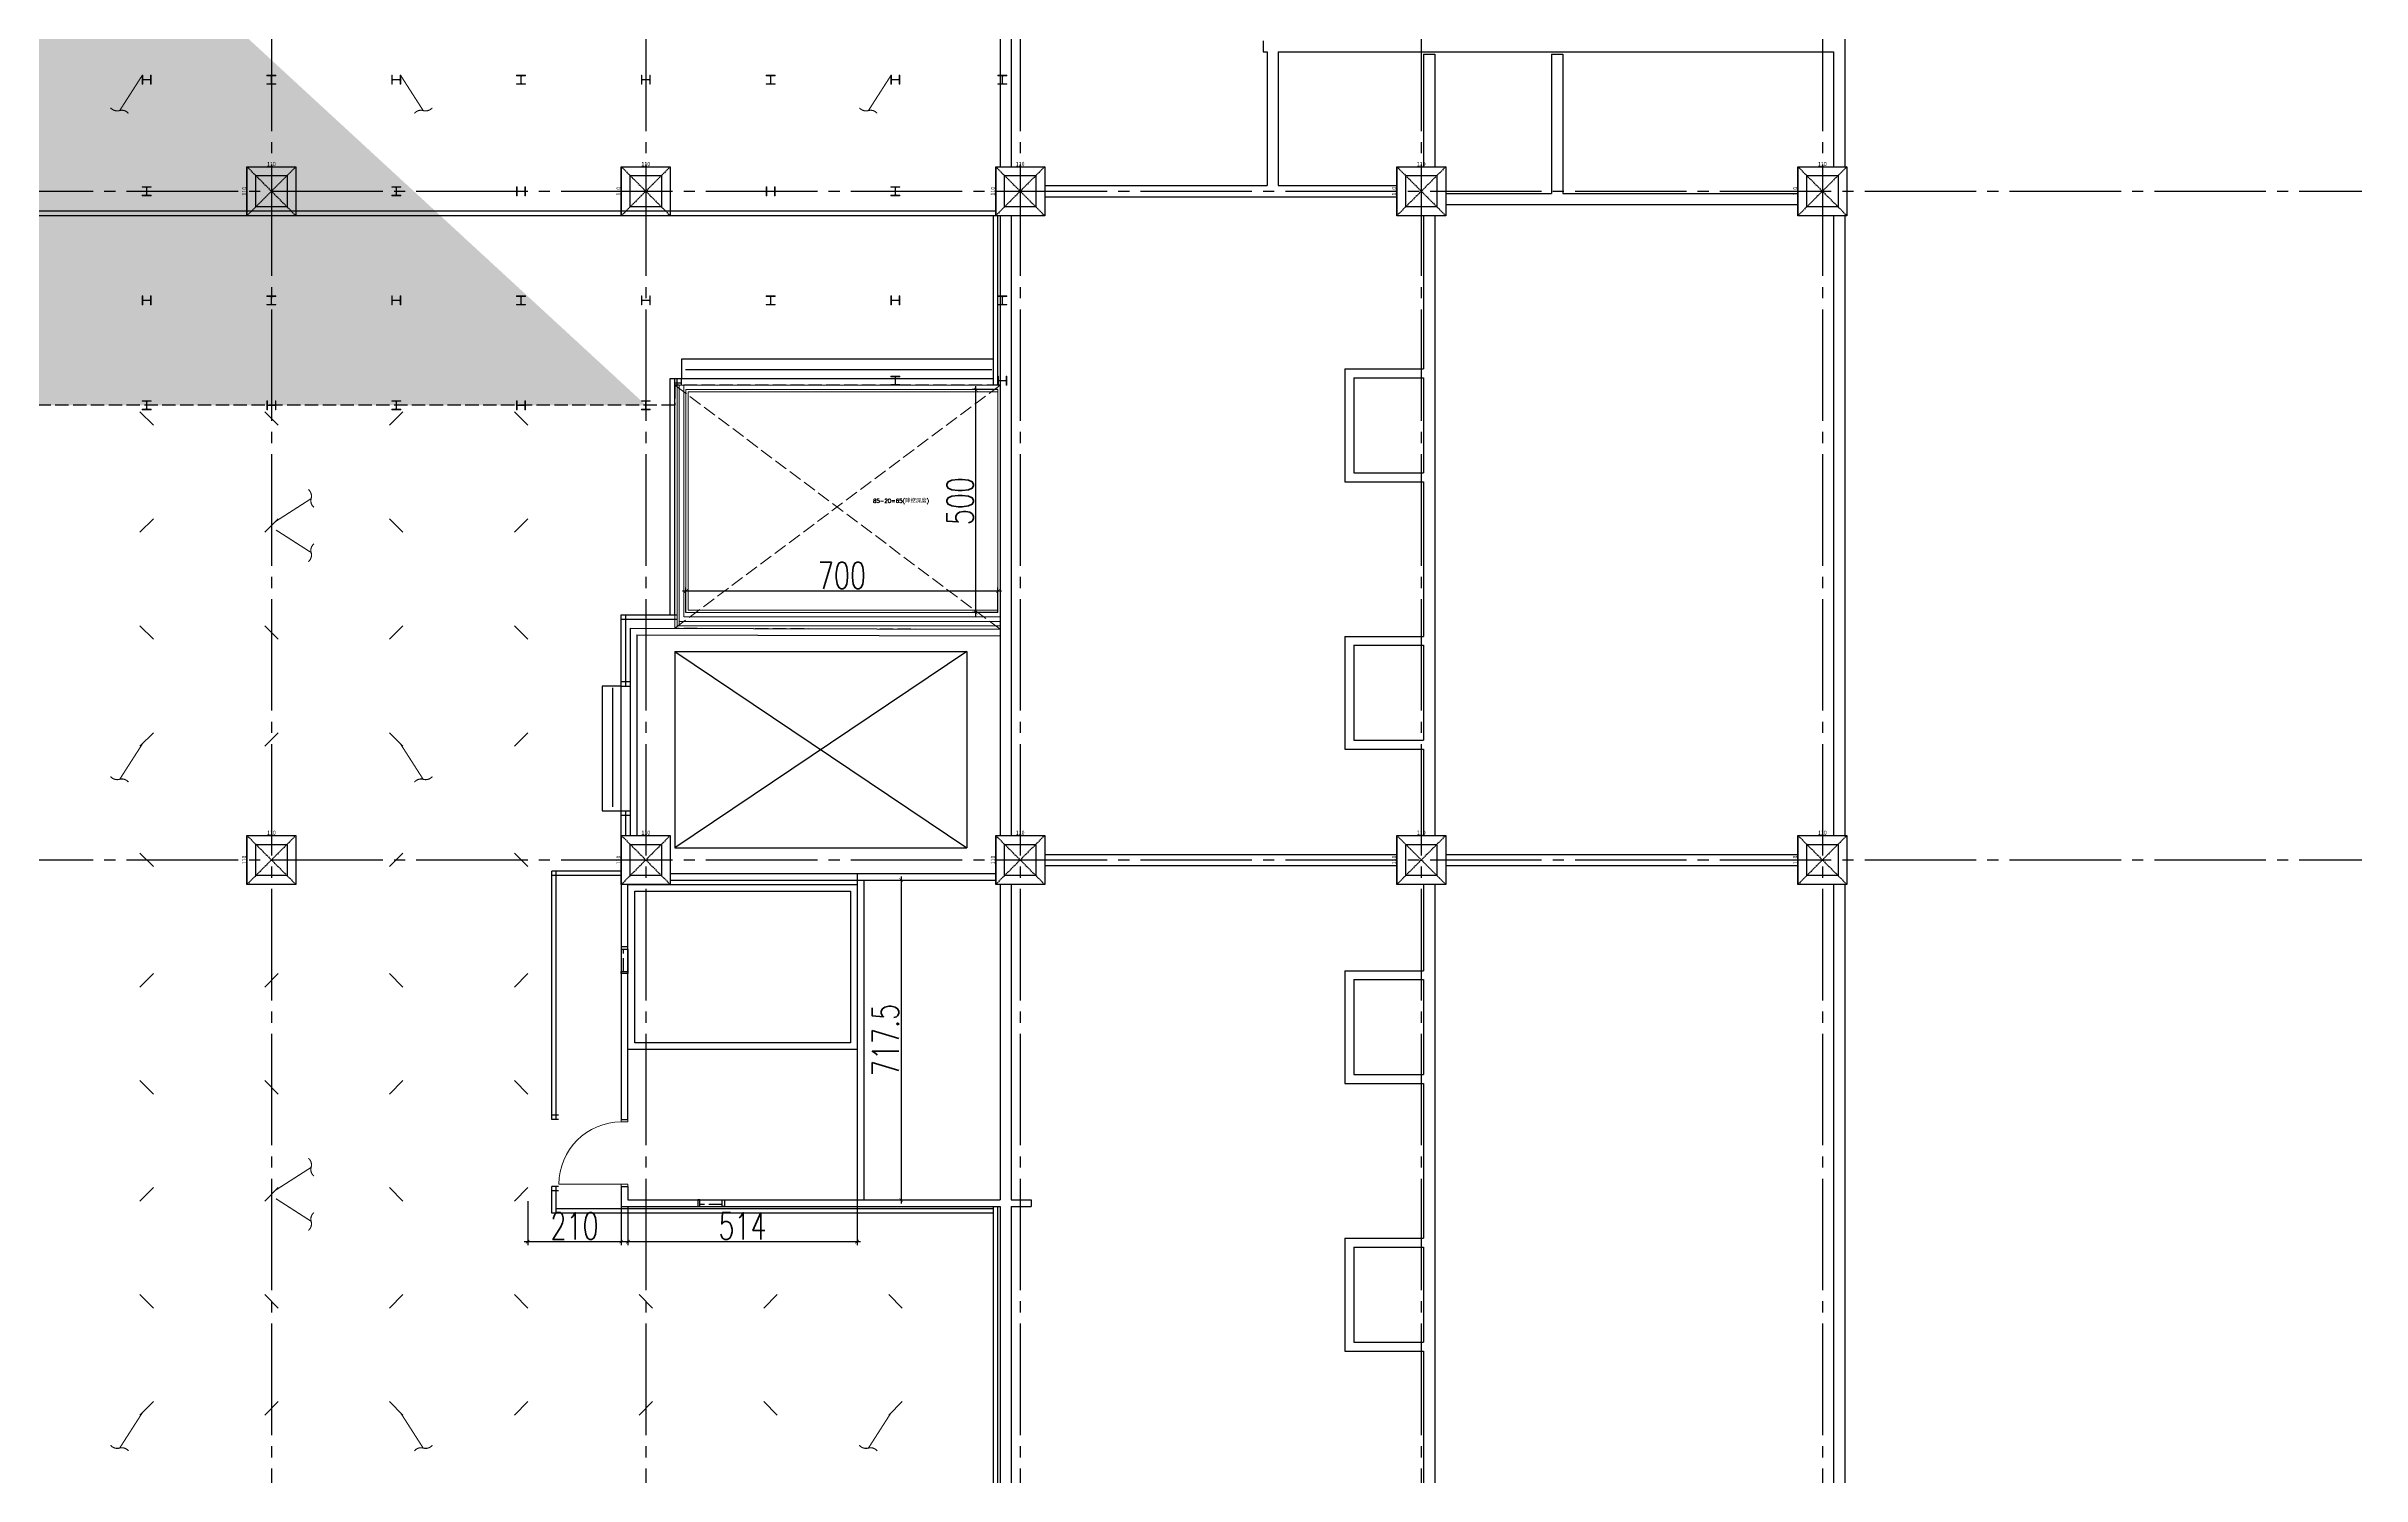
# Model space of a CAD drawing. Extents: x -3080 to 28500, y -1326 to 31609.
# Drawn here: x 22175 to 27370, y 3119 to 6325 of the extents above; entities that cross this region are included whole.
import ezdxf
from ezdxf.enums import TextEntityAlignment as Align

# ---------------------------------------------------------------- set-up
doc = ezdxf.new("R2010")
doc.units = 0
doc.header["$LTSCALE"] = 100
for name, pattern in [('X-S-FAB-L05$0$COL-CEN-LIN', [3.25, 2.5, -0.25, 0.25, -0.25]), ('X-S-FAB-L05$0$DASHED', [0.75, 0.5, -0.25]), ('X-S-FAB-L05$0$HIDDEN', [0.4, 0.3, -0.1])]:
    doc.linetypes.add(name, pattern=pattern)
for name, color, linetype in [('0-xref', 8, 'Continuous'), ('188K-SM-03-F05-ARCH-PA-Y2257103$0$K-Door', 53, 'Continuous'), ('188K-SM-03-F05-ARCH-PA-Y2257103$0$K-岩棉 2hr 3.5-非抗', 53, 'Continuous'), ('X-S-FAB-L05$0$1_L05平面圖_1_Door', 8, 'Continuous'), ('X-S-FAB-L05$0$ASP_4', 8, 'Continuous'), ('X-S-FAB-L05$0$BEAM', 8, 'Continuous'), ('X-S-FAB-L05$0$BLOCK', 8, 'Continuous'), ('X-S-FAB-L05$0$BR-D', 8, 'X-S-FAB-L05$0$DASHED'), ('X-S-FAB-L05$0$CCL', 8, 'X-S-FAB-L05$0$COL-CEN-LIN'), ('X-S-FAB-L05$0$COL', 8, 'Continuous'), ('X-S-FAB-L05$0$COL-S', 8, 'Continuous'), ('X-S-FAB-L05$0$EL', 8, 'Continuous'), ('X-S-FAB-L05$0$EL-1', 8, 'Continuous'), ('X-S-FAB-L05$0$ELEV', 8, 'Continuous'), ('X-S-FAB-L05$0$HID(UP)', 8, 'X-S-FAB-L05$0$HIDDEN'), ('X-S-FAB-L05$0$OPEN-UP', 8, 'X-S-FAB-L05$0$HIDDEN'), ('X-S-FAB-L05$0$S-鋼柱', 8, 'Continuous'), ('X-S-FAB-L05$0$SKY05│level-60%', 7, 'Continuous'), ('X-S-FAB-L05$0$TREE', 8, 'Continuous'), ('X-S-FAB-L05$0$TXT', 8, 'Continuous'), ('X-S-FAB-L05$0$WALL-DR', 8, 'Continuous'), ('X-S-FAB-L05$0$WALL-RC', 8, 'Continuous'), ('X-S-FAB-L05$0$WIN', 8, 'Continuous'), ('X-S-FAB-L05$0$WIN-S', 8, 'Continuous'), ('X-S-FAB-L05$0$斜撐', 8, 'Continuous')]:
    doc.layers.add(name, color=color, linetype=linetype)
doc.layers.add('X-S-FAB-L05$0$XREF', color=8, linetype='Continuous', lineweight=0)
doc.styles.add('X-S-FAB-L05$0$CHINA', font='simplex.shx', dxfattribs={"width": 0.75, "bigfont": 'chineset.shx'})
doc.styles.add('X-S-FAB-L05$0$DIM', font='', dxfattribs={"width": 0.8})
doc.styles.add('X-S-FAB-L05$0$DimStyUse', font='romans.shx', dxfattribs={"width": 0.7})
doc.styles.get('X-S-FAB-L05$0$DIM').set_extended_font_data('MingLiU')
doc.dimstyles.new('X-S-FAB-L05$0$JJP_005_defpoint', dxfattribs={"dimtxt": 20, "dimasz": 0.5, "dimexe": 0.5, "dimexo": 0.5, "dimgap": 0.5, "dimtad": 1, "dimdsep": 46, "dimtxsty": 'X-S-FAB-L05$0$DIM', "dimblk": 'X-S-FAB-L05$0$_None', "dimcen": 10, "dimclrd": 256, "dimclre": 256, "dimclrt": 256, "dimadec": 0, "dimazin": 0, "dimtfac": 1, "dimtix": 1, "dimtmove": 2, "dimatfit": 3, "dimldrblk": 'X-S-FAB-L05$0$_None', "dimfxl": 0.5, "dimtolj": 1, "dimtzin": 0, "dimarcsym": 0})
doc.dimstyles.new('X-S-FAB-L05$0$SLASHM', dxfattribs={"dimtxt": 25, "dimasz": 8, "dimexe": 8, "dimexo": 0, "dimgap": 5, "dimtad": 1, "dimdsep": 46, "dimtxsty": 'X-S-FAB-L05$0$DimStyUse', "dimblk": 'X-S-FAB-L05$0$_ArchTick', "dimcen": 10, "dimdle": 8, "dimclrt": 2, "dimazin": 0, "dimtfac": 1, "dimtix": 1, "dimtmove": 2, "dimatfit": 3, "dimfxl": 10, "dimtolj": 1, "dimarcsym": 0})

# ---------------------------------------------------------------- blocks, each defined once
blk = doc.blocks.new('*D174')
at = {"layer": 'DefPoints', "lineweight": -2, "transparency": 16777216}
blk.add_line((0, 0), (110, 0), dxfattribs=at)
at = {"layer": 'DefPoints', "color": 0, "transparency": 16777216}
for p in [(0, 0), (110, 0), (110, 0)]:
    blk.add_point(p, dxfattribs=at)
at = {"layer": 'DefPoints', "transparency": 16777216, "insert": (55, 6.1), "char_height": 10, "attachment_point": 5, "style": 'X-S-FAB-L05$0$DIM'}
blk.add_mtext('\\A1;110', dxfattribs=at)
blk = doc.blocks.new('X-S-FAB-L05$0$_None')
blk = doc.blocks.new('*D175')
at = {"layer": 'DefPoints', "lineweight": -2, "transparency": 16777216}
blk.add_line((0, 0), (0, -110), dxfattribs=at)
at = {"layer": 'DefPoints', "color": 0, "transparency": 16777216}
for p in [(0, 0), (0, -110), (0, -110)]:
    blk.add_point(p, dxfattribs=at)
at = {"layer": 'DefPoints', "transparency": 16777216, "insert": (-6.1, -55), "char_height": 10, "attachment_point": 5, "rotation": 90, "style": 'X-S-FAB-L05$0$DIM'}
blk.add_mtext('\\A1;110', dxfattribs=at)
blk = doc.blocks.new('X-S-FAB-L05$0$斜撐')
at = {"layer": 'X-S-FAB-L05$0$BR-D', "const_width": 0.5}
blk.add_lwpolyline([(962.1, 215.6, -0.296213), (958, 215.2, 0.299957), (953.7, 214.9, 0.006918)], format="xyb", dxfattribs=at)
at = {"layer": 'X-S-FAB-L05$0$BR-D', "linetype": 'ByBlock', "const_width": 0.5}
blk.add_lwpolyline([(964.4, 197.6), (958, 215.2)], dxfattribs=at)
blk = doc.blocks.new('X-S-FAB-L05$0$SC1')
at = {"layer": 'DefPoints'}
blk.add_line((27925, 8342.1), (27955, 8312.1), dxfattribs=at)
blk = doc.blocks.new('X-S-FAB-L05$0$VC(C)')
at = {"layer": 'X-S-FAB-L05$0$S-鋼柱'}
for p in [(-5540, -2837.1), (-5260, -2837.1), (-4700, -2837.1), (-4980, -3077.1), (-5540, -3317.1), (-5260, -3317.1), (-4700, -3317.1), (-4980, -3557.1), (-5540, -3827.1), (-4700, -3827.1), (-4980, -4097.1), (-5540, -4337.1), (-5260, -4337.1), (-4700, -4337.1), (-4980, -4577.1), (-5540, -4817.1), (-5260, -4817.1), (-4700, -4817.1), (-4420, -4817.1), (-3860, -4817.1), (-4980, -5057.1), (-4140, -5057.1)]:
    blk.add_blockref('X-S-FAB-L05$0$SC1', p, dxfattribs=at)
at = {"layer": 'X-S-FAB-L05$0$S-鋼柱', "rotation": 90}
for p in [(31287.1, -22450), (30727.1, -22690), (31007.1, -22690), (31567.1, -22690), (31287.1, -22930), (30727.1, -23170), (31007.1, -23170), (31567.1, -23170), (31287.1, -23440), (30727.1, -23710), (31007.1, -23710), (31567.1, -23710), (31287.1, -23950), (30727.1, -24190), (31007.1, -24190), (31567.1, -24190), (31287.1, -24430), (32127.1, -24430), (30727.1, -24670), (31007.1, -24670), (31567.1, -24670), (31847.1, -24670), (32407.1, -24670)]:
    blk.add_blockref('X-S-FAB-L05$0$SC1', p, dxfattribs=at)
at = {"layer": 'X-S-FAB-L05$0$斜撐'}
for p, xscale, yscale, zscale, rotation in [((17902.8, 8282.6), -5.000000000000004, 5, 5, 167.3146368959792), ((27457.2, 8282.6), 5.000000000000001, 5.000000000000001, 5.000000000000001, 192.6853631040205), ((19582.8, 8282.6), -5.000000000000004, 5, 5, 167.3146368959792), ((20667.4, 9747.2), 5.000000000000002, 5.000000000000002, 5.000000000000002, 282.6853631040207), ((20667.4, 752.8), -5, 5, 5, 257.3146368959793), ((17902.8, 6782.6), -5.000000000000004, 5, 5, 167.3146368959792), ((27457.2, 6782.6), 5.000000000000001, 5.000000000000001, 5.000000000000001, 192.6853631040205), ((20667.4, 8247.2), 5.000000000000002, 5.000000000000002, 5.000000000000002, 282.6853631040207), ((20667.4, -747.2), -5, 5, 5, 257.3146368959793), ((17902.8, 5282.6), -5.000000000000004, 5, 5, 167.3146368959792), ((27457.2, 5282.6), 5.000000000000001, 5.000000000000001, 5.000000000000001, 192.6853631040205), ((19582.8, 5282.6), -5.000000000000004, 5, 5, 167.3146368959792)]:
    blk.add_blockref('X-S-FAB-L05$0$斜撐', p, dxfattribs=dict(at, xscale=xscale, yscale=yscale, zscale=zscale, rotation=rotation))
blk = doc.blocks.new('X-S-FAB-L05$0$_ArchTick')
at = {"color": 0, "linetype": 'ByBlock', "const_width": 0.15}
blk.add_lwpolyline([(-0.5, -0.5), (0.5, 0.5)], dxfattribs=at)
blk = doc.blocks.new('*D1714')
at = {"layer": 'DefPoints', "color": 0, "lineweight": -2, "transparency": 16777216}
for p, q in [((24260.4, 5047), (24260.4, 5563)), ((24310, 5555), (24252.4, 5555)), ((24310, 5055), (24252.4, 5055))]:
    blk.add_line(p, q, dxfattribs=at)
at = {"layer": 'DefPoints', "color": 0, "transparency": 16777216}
for p in [(24260.4, 5555), (24310, 5555), (24310, 5055)]:
    blk.add_point(p, dxfattribs=at)
at = {"layer": 'DefPoints', "color": 0, "lineweight": -2, "transparency": 16777216, "xscale": 8, "yscale": 8, "zscale": 8}
for p, rotation in [((24260.4, 5555), 90), ((24260.4, 5055), 270)]:
    blk.add_blockref('X-S-FAB-L05$0$_ArchTick', p, dxfattribs=dict(at, rotation=rotation))
at = {"layer": 'DefPoints', "color": 2, "transparency": 16777216, "insert": (24225.4, 5305), "char_height": 60, "attachment_point": 5, "rotation": 90, "style": 'X-S-FAB-L05$0$DimStyUse'}
blk.add_mtext('\\A1;500', dxfattribs=at)
blk = doc.blocks.new('*D142')
at = {"layer": 'DefPoints', "color": 0, "lineweight": -2, "transparency": 16777216}
for p, q in [((24318, 5103.2), (23602, 5103.2)), ((23610, 5055), (23610, 5111.2)), ((24310, 5055), (24310, 5111.2))]:
    blk.add_line(p, q, dxfattribs=at)
at = {"layer": 'DefPoints', "color": 0, "transparency": 16777216}
for p in [(23610, 5103.2), (23610, 5055), (24310, 5055)]:
    blk.add_point(p, dxfattribs=at)
at = {"layer": 'DefPoints', "color": 0, "lineweight": -2, "transparency": 16777216, "xscale": 8, "yscale": 8, "zscale": 8, "rotation": 180}
blk.add_blockref('X-S-FAB-L05$0$_ArchTick', (23610, 5103.2), dxfattribs=at)
at = {"layer": 'DefPoints', "color": 0, "lineweight": -2, "transparency": 16777216, "xscale": 8, "yscale": 8, "zscale": 8}
blk.add_blockref('X-S-FAB-L05$0$_ArchTick', (24310, 5103.2), dxfattribs=at)
at = {"layer": 'DefPoints', "color": 2, "transparency": 16777216, "insert": (23960, 5138.2), "char_height": 60, "attachment_point": 5, "style": 'X-S-FAB-L05$0$DimStyUse'}
blk.add_mtext('\\A1;700', dxfattribs=at)
blk = doc.blocks.new('*U144')
at = {"layer": 'X-S-FAB-L05$0$WIN'}
for points in [[(55, 15), (5, 15)], [(55, 0), (5, 0)]]:
    blk.add_lwpolyline(points, dxfattribs=at)
at = {"layer": 'X-S-FAB-L05$0$WIN-S'}
for points in [[(0, 15), (5, 15), (5, 0), (0, 0)], [(60, 15), (55, 15), (55, 0), (60, 0)]]:
    blk.add_lwpolyline(points, close=True, dxfattribs=at)
at = {"layer": 'X-S-FAB-L05$0$WIN-S', "linetype": 'X-S-FAB-L05$0$HIDDEN'}
blk.add_lwpolyline([(5, 10), (55, 10)], dxfattribs=at)
blk = doc.blocks.new('*D1702')
at = {"layer": 'DefPoints', "color": 0, "lineweight": -2, "transparency": 16777216}
for p, q in [((23255, 3735), (23255, 3635.9)), ((23465, 3722.5), (23465, 3635.9)), ((23247, 3643.9), (23473, 3643.9))]:
    blk.add_line(p, q, dxfattribs=at)
at = {"layer": 'DefPoints', "color": 0, "transparency": 16777216}
for p in [(23255, 3735), (23465, 3722.5), (23465, 3643.9)]:
    blk.add_point(p, dxfattribs=at)
at = {"layer": 'DefPoints', "color": 0, "lineweight": -2, "transparency": 16777216, "xscale": 8, "yscale": 8, "zscale": 8, "rotation": 180}
blk.add_blockref('X-S-FAB-L05$0$_ArchTick', (23255, 3643.9), dxfattribs=at)
at = {"layer": 'DefPoints', "color": 0, "lineweight": -2, "transparency": 16777216, "xscale": 8, "yscale": 8, "zscale": 8}
blk.add_blockref('X-S-FAB-L05$0$_ArchTick', (23465, 3643.9), dxfattribs=at)
at = {"layer": 'DefPoints', "color": 2, "transparency": 16777216, "insert": (23360, 3678.9), "char_height": 60, "attachment_point": 5, "style": 'X-S-FAB-L05$0$DimStyUse'}
blk.add_mtext('\\A1;210', dxfattribs=at)
blk = doc.blocks.new('*D1703')
at = {"layer": 'DefPoints', "color": 0, "lineweight": -2, "transparency": 16777216}
for p, q in [((23480, 3722.5), (23480, 3635.9)), ((23994, 3722.5), (23994, 3635.9)), ((23472, 3643.9), (24002, 3643.9))]:
    blk.add_line(p, q, dxfattribs=at)
at = {"layer": 'DefPoints', "color": 0, "transparency": 16777216}
for p in [(23480, 3722.5), (23994, 3722.5), (23994, 3643.9)]:
    blk.add_point(p, dxfattribs=at)
at = {"layer": 'DefPoints', "color": 0, "lineweight": -2, "transparency": 16777216, "xscale": 8, "yscale": 8, "zscale": 8, "rotation": 180}
blk.add_blockref('X-S-FAB-L05$0$_ArchTick', (23480, 3643.9), dxfattribs=at)
at = {"layer": 'DefPoints', "color": 0, "lineweight": -2, "transparency": 16777216, "xscale": 8, "yscale": 8, "zscale": 8}
blk.add_blockref('X-S-FAB-L05$0$_ArchTick', (23994, 3643.9), dxfattribs=at)
at = {"layer": 'DefPoints', "color": 2, "transparency": 16777216, "insert": (23737, 3678.9), "char_height": 60, "attachment_point": 5, "style": 'X-S-FAB-L05$0$DimStyUse'}
blk.add_mtext('\\A1;514', dxfattribs=at)
blk = doc.blocks.new('*D147')
at = {"layer": 'DefPoints', "color": 0, "lineweight": -2, "transparency": 16777216}
for p, q in [((23994, 4455), (24100.9, 4455)), ((24092.9, 4463), (24092.9, 3729.5)), ((23994, 3737.5), (24100.9, 3737.5))]:
    blk.add_line(p, q, dxfattribs=at)
at = {"layer": 'DefPoints', "color": 0, "transparency": 16777216}
for p in [(23994, 4455), (23994, 3737.5), (24092.9, 3737.5)]:
    blk.add_point(p, dxfattribs=at)
at = {"layer": 'DefPoints', "color": 0, "lineweight": -2, "transparency": 16777216, "xscale": 8, "yscale": 8, "zscale": 8}
for p, rotation in [((24092.9, 4455), 90), ((24092.9, 3737.5), 270)]:
    blk.add_blockref('X-S-FAB-L05$0$_ArchTick', p, dxfattribs=dict(at, rotation=rotation))
at = {"layer": 'DefPoints', "color": 2, "transparency": 16777216, "insert": (24057.9, 4096.2), "char_height": 60, "attachment_point": 5, "rotation": 90, "style": 'X-S-FAB-L05$0$DimStyUse'}
blk.add_mtext('\\A1;717.5', dxfattribs=at)
blk = doc.blocks.new('188K-SM-03-F05-ARCH-PA-Y2257103$0$鐵捲門2.8X2.4')
blk.add_line((-3.9, -23.7), (-271.1, -23.7, 0))
blk.add_lwpolyline([(-280, -43.1), (0, -43.1), (0, 0), (-280, 0), (-280, -43.1)])
blk = doc.blocks.new('188K-SM-03-F05-ARCH-PA-Y2257103$0$鐵捲門7X3')
blk.add_line((-3.9, -23.7), (-691.1, -23.7, 0))
blk.add_lwpolyline([(-700, -43.1), (0, -43.1), (0, 0), (-700, 0), (-700, -43.1)])
blk = doc.blocks.new('188K-SM-03-F05-ARCH-PA-Y2257103')
at = {"layer": '188K-SM-03-F05-ARCH-PA-Y2257103$0$K-岩棉 2hr 3.5-非抗'}
for p, q in [((24305, 5955), (21349.5, 5955)), ((24305, 5945), (21349.5, 5945)), ((24300, 5565, 0), (24300, 5945, 0)), ((24310, 5565, 0), (24310, 5945)), ((23575, 5050, 0), (23575, 5580)), ((23575, 5580, 0), (23600, 5580, 0)), ((23585, 5050, 0), (23585, 5580, 0)), ((23585, 5570, 0), (23600, 5570, 0)), ((23590, 5565, 0), (23590, 5580, 0)), ((23600, 5565, 0), (23600, 5580, 0)), ((23465, 5050, 0), (23590, 5050)), ((23465, 4890.1, 0), (23465, 5050, 0)), ((23465, 5040, 0), (23590, 5040, 0)), ((23475, 4890.1, 0), (23475, 5050, 0)), ((23465, 4900.1, 0), (23485, 4900.1, 0)), ((23465, 4890.1, 0), (23485, 4890.1, 0)), ((23465, 4555), (23465, 4610.1)), ((23465, 4610.1, 0), (23485, 4610.1, 0)), ((23465, 4600.1, 0), (23485, 4600.1, 0)), ((23475, 4555, 0), (23475, 4610.1, 0)), ((23465, 4475, 0), (23309, 4475, 0)), ((23309, 3917.5, 0), (23309, 4475, 0)), ((23319, 3917.5, 0), (23319, 4475)), ((23465, 4465), (23309, 4465)), ((23324, 3927.5, 0), (23309, 3927.5, 0)), ((23324, 3917.5), (23309, 3917.5)), ((23309, 3707.5, 0), (23309, 3767.5, 0)), ((23324, 3767.5), (23309, 3767.5)), ((23324, 3757.5, 0), (23309, 3757.5, 0)), ((23319, 3707.5, 0), (23319, 3767.5, 0)), ((24300, 3707.5, 0), (23309, 3707.5, 0)), ((24300, 3717.5, 0), (23319, 3717.5, 0)), ((24300, 1880, 0), (24300, 3722.5, 0)), ((24310, 1880), (24310, 3722.5, 0))]:
    blk.add_line(p, q, dxfattribs=at)
at = {"layer": '188K-SM-03-F05-ARCH-PA-Y2257103$0$K-Door'}
blk.add_blockref('188K-SM-03-F05-ARCH-PA-Y2257103$0$鐵捲門7X3', (24300, 5623.1, 0), dxfattribs=at)
at = {"layer": '188K-SM-03-F05-ARCH-PA-Y2257103$0$K-Door', "rotation": 90}
blk.add_blockref('188K-SM-03-F05-ARCH-PA-Y2257103$0$鐵捲門2.8X2.4', (23421.9, 4890.1, 0), dxfattribs=at)
blk = doc.blocks.new('*U59')
at = {"layer": 'DefPoints', "linetype": 'X-S-FAB-L05$0$HIDDEN', "ltscale": 0.1}
for p, q in [((110, 0), (0, -110)), ((0, 0), (110, -110))]:
    blk.add_line(p, q, dxfattribs=at)
at = {"layer": 'X-S-FAB-L05$0$COL', "ltscale": 0.1}
blk.add_lwpolyline([(0, 0), (110, 0), (110, -110), (0, -110)], close=True, dxfattribs=at)
at = {"layer": 'DefPoints'}
dim = blk.add_linear_dim(base=(0, -110), p1=(0, 0), p2=(0, -110), angle=90, dimstyle='X-S-FAB-L05$0$JJP_005_defpoint', override={"dimtxt": 10}, dxfattribs=at)
dim.commit()
dim.dimension.update_dxf_attribs({"geometry": '*D175', "text_midpoint": (-6.067, -55)})
dim = blk.add_linear_dim(base=(110, 0), p1=(0, 0), p2=(110, 0), dimstyle='X-S-FAB-L05$0$JJP_005_defpoint', override={"dimtxt": 10}, dxfattribs=at)
dim.commit()
dim.dimension.update_dxf_attribs({"geometry": '*D174', "text_midpoint": (55, 6.067)})
blk = doc.blocks.new('X-S-FAB-L05$0$FAB2-L05')
at = {"layer": 'X-S-FAB-L05$0$CCL'}
for p, q in [((-3480, 11005), (-3480, 0)), ((-2640, 11005), (-2640, 0)), ((-1800, 11005), (-1800, 0)), ((-900, 11005), (-900, 0)), ((0, 11005), (0, 0)), ((-26880, 6720), (1210, 6720)), ((-26880, 5220), (1210, 5220))]:
    blk.add_line(p, q, dxfattribs=at)
at = {"layer": 'X-S-FAB-L05$0$COL-S'}
for points in [[(-3515, 6755), (-3445, 6755), (-3445, 6685), (-3515, 6685)], [(-2675, 6755), (-2605, 6755), (-2605, 6685), (-2675, 6685)], [(-1835, 6755), (-1765, 6755), (-1765, 6685), (-1835, 6685)], [(-935, 6755), (-865, 6755), (-865, 6685), (-935, 6685)], [(-35, 6755), (35, 6755), (35, 6685), (-35, 6685)], [(-3515, 5255), (-3445, 5255), (-3445, 5185), (-3515, 5185)], [(-2675, 5255), (-2605, 5255), (-2605, 5185), (-2675, 5185)], [(-1835, 5255), (-1765, 5255), (-1765, 5185), (-1835, 5185)], [(-935, 5255), (-865, 5255), (-865, 5185), (-935, 5185)], [(-35, 5255), (35, 5255), (35, 5185), (-35, 5185)]]:
    blk.add_lwpolyline(points, close=True, dxfattribs=at)
at = {"layer": 'X-S-FAB-L05$0$BEAM'}
for p in [(-3535, 6775), (-2695, 6775), (-1855, 6775), (-955, 6775), (-55, 6775), (-3535, 5275), (-2695, 5275), (-1855, 5275), (-955, 5275), (-55, 5275)]:
    blk.add_blockref('*U59', p, dxfattribs=at)
blk = doc.blocks.new('X-S-FAB-L05')
at = {"layer": 'X-S-FAB-L05$0$SKY05│level-60%'}
h = blk.add_hatch(dxfattribs=at)
h.set_pattern_fill('ANSI31', color=256)
h.set_pattern_definition([(45, (0, 0), (-0.08838834765, 0.08838834765), [])])
edge = h.paths.add_edge_path()
edge.add_line((23520.4, 5520), (21180, 5520))
edge.add_line((21180, 5520), (21180, 7320))
edge.add_line((21180, 7320), (19200, 7320))
edge.add_line((19200, 7320), (19200, 8595))
edge.add_line((19200, 8595), (19707.5, 8595))
edge.add_line((19707.5, 8595), (19707.5, 9033))
at = {"layer": 'X-S-FAB-L05$0$1_L05平面圖_1_Door', "color": 4, "lineweight": 0, "ltscale": 10}
for p, q in [((23465, 3912.5), (23465, 3917.5)), ((23480, 3912.5), (23465, 3912.5)), ((23480, 3917.5), (23480, 3912.5)), ((23465, 3772.5), (23325, 3772.5)), ((23465, 3767.5), (23465, 3772.5)), ((23465, 3772.5), (23480, 3772.5)), ((23480, 3772.5), (23480, 3767.5))]:
    blk.add_line(p, q, dxfattribs=at)
blk.add_arc((23465, 3772.5), 140, 90, 179.999999, dxfattribs=at)
at = {"layer": 'X-S-FAB-L05$0$ASP_4'}
for points in [[(23994, 4075), (23480, 4075), (23480, 4445), (23994, 4445)], [(23979, 4090), (23495, 4090), (23495, 4430), (23979, 4430)]]:
    blk.add_lwpolyline(points, close=True, dxfattribs=at)
at = {"layer": 'X-S-FAB-L05$0$COL-S', "lineweight": 0, "flags": 128}
for points in [[(22390, 6240), (22391.2, 6240), (22391.2, 6248.3, -0.41421356), (22392.5, 6249.6), (22407.5, 6249.6, -0.41421356), (22408.8, 6248.3), (22408.8, 6240), (22410, 6240), (22410, 6260), (22408.8, 6260), (22408.8, 6251.7, -0.41421356), (22407.5, 6250.4), (22392.5, 6250.4, -0.41421356), (22391.2, 6251.7), (22391.2, 6260), (22390, 6260)], [(22670, 6260), (22670, 6258.8), (22678.3, 6258.8, -0.41421356), (22679.6, 6257.5), (22679.6, 6242.5, -0.41421356), (22678.3, 6241.2), (22670, 6241.2), (22670, 6240), (22690, 6240), (22690, 6241.2), (22681.7, 6241.2, -0.41421356), (22680.4, 6242.5), (22680.4, 6257.5, -0.41421356), (22681.7, 6258.8), (22690, 6258.8), (22690, 6260)], [(22950, 6240), (22951.2, 6240), (22951.2, 6248.3, -0.41421356), (22952.5, 6249.6), (22967.5, 6249.6, -0.41421356), (22968.8, 6248.3), (22968.8, 6240), (22970, 6240), (22970, 6260), (22968.8, 6260), (22968.8, 6251.7, -0.41421356), (22967.5, 6250.4), (22952.5, 6250.4, -0.41421356), (22951.2, 6251.7), (22951.2, 6260), (22950, 6260)], [(23230, 6260), (23230, 6258.8), (23238.3, 6258.8, -0.41421356), (23239.6, 6257.5), (23239.6, 6242.5, -0.41421356), (23238.3, 6241.2), (23230, 6241.2), (23230, 6240), (23250, 6240), (23250, 6241.2), (23241.7, 6241.2, -0.41421356), (23240.4, 6242.5), (23240.4, 6257.5, -0.41421356), (23241.7, 6258.8), (23250, 6258.8), (23250, 6260)], [(23510, 6240), (23511.2, 6240), (23511.2, 6248.3, -0.41421356), (23512.5, 6249.6), (23527.5, 6249.6, -0.41421356), (23528.8, 6248.3), (23528.8, 6240), (23530, 6240), (23530, 6260), (23528.8, 6260), (23528.8, 6251.7, -0.41421356), (23527.5, 6250.4), (23512.5, 6250.4, -0.41421356), (23511.2, 6251.7), (23511.2, 6260), (23510, 6260)], [(23790, 6260), (23790, 6258.8), (23798.3, 6258.8, -0.41421356), (23799.6, 6257.5), (23799.6, 6242.5, -0.41421356), (23798.3, 6241.2), (23790, 6241.2), (23790, 6240), (23810, 6240), (23810, 6241.2), (23801.7, 6241.2, -0.41421356), (23800.4, 6242.5), (23800.4, 6257.5, -0.41421356), (23801.7, 6258.8), (23810, 6258.8), (23810, 6260)], [(24070, 6240), (24071.2, 6240), (24071.2, 6248.3, -0.41421356), (24072.5, 6249.6), (24087.5, 6249.6, -0.41421356), (24088.8, 6248.3), (24088.8, 6240), (24090, 6240), (24090, 6260), (24088.8, 6260), (24088.8, 6251.7, -0.41421356), (24087.5, 6250.4), (24072.5, 6250.4, -0.41421356), (24071.2, 6251.7), (24071.2, 6260), (24070, 6260)], [(24310, 6260), (24310, 6258.8), (24318.3, 6258.8, -0.41421356), (24319.6, 6257.5), (24319.6, 6242.5, -0.41421356), (24318.3, 6241.2), (24310, 6241.2), (24310, 6240), (24330, 6240), (24330, 6241.2), (24321.7, 6241.2, -0.41421356), (24320.4, 6242.5), (24320.4, 6257.5, -0.41421356), (24321.7, 6258.8), (24330, 6258.8), (24330, 6260)], [(22390, 6010), (22390, 6008.8), (22398.3, 6008.8, -0.41421356), (22399.6, 6007.5), (22399.6, 5992.5, -0.41421356), (22398.3, 5991.2), (22390, 5991.2), (22390, 5990), (22410, 5990), (22410, 5991.2), (22401.7, 5991.2, -0.41421356), (22400.4, 5992.5), (22400.4, 6007.5, -0.41421356), (22401.7, 6008.8), (22410, 6008.8), (22410, 6010)], [(22950, 6010), (22950, 6008.8), (22958.3, 6008.8, -0.41421356), (22959.6, 6007.5), (22959.6, 5992.5, -0.41421356), (22958.3, 5991.2), (22950, 5991.2), (22950, 5990), (22970, 5990), (22970, 5991.2), (22961.7, 5991.2, -0.41421356), (22960.4, 5992.5), (22960.4, 6007.5, -0.41421356), (22961.7, 6008.8), (22970, 6008.8), (22970, 6010)], [(23230, 5990), (23231.2, 5990), (23231.2, 5998.3, -0.41421356), (23232.5, 5999.6), (23247.5, 5999.6, -0.41421356), (23248.8, 5998.3), (23248.8, 5990), (23250, 5990), (23250, 6010), (23248.8, 6010), (23248.8, 6001.7, -0.41421356), (23247.5, 6000.4), (23232.5, 6000.4, -0.41421356), (23231.2, 6001.7), (23231.2, 6010), (23230, 6010)], [(23790, 5990), (23791.2, 5990), (23791.2, 5998.3, -0.41421356), (23792.5, 5999.6), (23807.5, 5999.6, -0.41421356), (23808.8, 5998.3), (23808.8, 5990), (23810, 5990), (23810, 6010), (23808.8, 6010), (23808.8, 6001.7, -0.41421356), (23807.5, 6000.4), (23792.5, 6000.4, -0.41421356), (23791.2, 6001.7), (23791.2, 6010), (23790, 6010)], [(24070, 6010), (24070, 6008.8), (24078.3, 6008.8, -0.41421356), (24079.6, 6007.5), (24079.6, 5992.5, -0.41421356), (24078.3, 5991.2), (24070, 5991.2), (24070, 5990), (24090, 5990), (24090, 5991.2), (24081.7, 5991.2, -0.41421356), (24080.4, 5992.5), (24080.4, 6007.5, -0.41421356), (24081.7, 6008.8), (24090, 6008.8), (24090, 6010)], [(22390, 5745), (22391.2, 5745), (22391.2, 5753.3, -0.41421356), (22392.5, 5754.6), (22407.5, 5754.6, -0.41421356), (22408.8, 5753.3), (22408.8, 5745), (22410, 5745), (22410, 5765), (22408.8, 5765), (22408.8, 5756.7, -0.41421356), (22407.5, 5755.4), (22392.5, 5755.4, -0.41421356), (22391.2, 5756.7), (22391.2, 5765), (22390, 5765)], [(22670, 5765), (22670, 5763.8), (22678.3, 5763.8, -0.41421356), (22679.6, 5762.5), (22679.6, 5747.5, -0.41421356), (22678.3, 5746.2), (22670, 5746.2), (22670, 5745), (22690, 5745), (22690, 5746.2), (22681.7, 5746.2, -0.41421356), (22680.4, 5747.5), (22680.4, 5762.5, -0.41421356), (22681.7, 5763.8), (22690, 5763.8), (22690, 5765)], [(22950, 5745), (22951.2, 5745), (22951.2, 5753.3, -0.41421356), (22952.5, 5754.6), (22967.5, 5754.6, -0.41421356), (22968.8, 5753.3), (22968.8, 5745), (22970, 5745), (22970, 5765), (22968.8, 5765), (22968.8, 5756.7, -0.41421356), (22967.5, 5755.4), (22952.5, 5755.4, -0.41421356), (22951.2, 5756.7), (22951.2, 5765), (22950, 5765)], [(23230, 5765), (23230, 5763.8), (23238.3, 5763.8, -0.41421356), (23239.6, 5762.5), (23239.6, 5747.5, -0.41421356), (23238.3, 5746.2), (23230, 5746.2), (23230, 5745), (23250, 5745), (23250, 5746.2), (23241.7, 5746.2, -0.41421356), (23240.4, 5747.5), (23240.4, 5762.5, -0.41421356), (23241.7, 5763.8), (23250, 5763.8), (23250, 5765)], [(23510, 5745), (23511.2, 5745), (23511.2, 5753.3, -0.41421356), (23512.5, 5754.6), (23527.5, 5754.6, -0.41421356), (23528.8, 5753.3), (23528.8, 5745), (23530, 5745), (23530, 5765), (23528.8, 5765), (23528.8, 5756.7, -0.41421356), (23527.5, 5755.4), (23512.5, 5755.4, -0.41421356), (23511.2, 5756.7), (23511.2, 5765), (23510, 5765)], [(23790, 5765), (23790, 5763.8), (23798.3, 5763.8, -0.41421356), (23799.6, 5762.5), (23799.6, 5747.5, -0.41421356), (23798.3, 5746.2), (23790, 5746.2), (23790, 5745), (23810, 5745), (23810, 5746.2), (23801.7, 5746.2, -0.41421356), (23800.4, 5747.5), (23800.4, 5762.5, -0.41421356), (23801.7, 5763.8), (23810, 5763.8), (23810, 5765)], [(24070, 5745), (24071.2, 5745), (24071.2, 5753.3, -0.41421356), (24072.5, 5754.6), (24087.5, 5754.6, -0.41421356), (24088.8, 5753.3), (24088.8, 5745), (24090, 5745), (24090, 5765), (24088.8, 5765), (24088.8, 5756.7, -0.41421356), (24087.5, 5755.4), (24072.5, 5755.4, -0.41421356), (24071.2, 5756.7), (24071.2, 5765), (24070, 5765)], [(24310, 5765), (24310, 5763.8), (24318.3, 5763.8, -0.41421356), (24319.6, 5762.5), (24319.6, 5747.5, -0.41421356), (24318.3, 5746.2), (24310, 5746.2), (24310, 5745), (24330, 5745), (24330, 5746.2), (24321.7, 5746.2, -0.41421356), (24320.4, 5747.5), (24320.4, 5762.5, -0.41421356), (24321.7, 5763.8), (24330, 5763.8), (24330, 5765)], [(24070, 5585), (24070, 5583.8), (24078.3, 5583.8, -0.41421356), (24079.6, 5582.5), (24079.6, 5567.5, -0.41421356), (24078.3, 5566.2), (24070, 5566.2), (24070, 5565), (24090, 5565), (24090, 5566.2), (24081.7, 5566.2, -0.41421356), (24080.4, 5567.5), (24080.4, 5582.5, -0.41421356), (24081.7, 5583.8), (24090, 5583.8), (24090, 5585)], [(24310, 5565), (24311.2, 5565), (24311.2, 5573.3, -0.41421356), (24312.5, 5574.6), (24327.5, 5574.6, -0.41421356), (24328.8, 5573.3), (24328.8, 5565), (24330, 5565), (24330, 5585), (24328.8, 5585), (24328.8, 5576.7, -0.41421356), (24327.5, 5575.4), (24312.5, 5575.4, -0.41421356), (24311.2, 5576.7), (24311.2, 5585), (24310, 5585)], [(22390, 5530), (22390, 5528.8), (22398.3, 5528.8, -0.41421356), (22399.6, 5527.5), (22399.6, 5512.5, -0.41421356), (22398.3, 5511.2), (22390, 5511.2), (22390, 5510), (22410, 5510), (22410, 5511.2), (22401.7, 5511.2, -0.41421356), (22400.4, 5512.5), (22400.4, 5527.5, -0.41421356), (22401.7, 5528.8), (22410, 5528.8), (22410, 5530)], [(22670, 5510), (22671.2, 5510), (22671.2, 5518.3, -0.41421356), (22672.5, 5519.6), (22687.5, 5519.6, -0.41421356), (22688.8, 5518.3), (22688.8, 5510), (22690, 5510), (22690, 5530), (22688.8, 5530), (22688.8, 5521.7, -0.41421356), (22687.5, 5520.4), (22672.5, 5520.4, -0.41421356), (22671.2, 5521.7), (22671.2, 5530), (22670, 5530)], [(22950, 5530), (22950, 5528.8), (22958.3, 5528.8, -0.41421356), (22959.6, 5527.5), (22959.6, 5512.5, -0.41421356), (22958.3, 5511.2), (22950, 5511.2), (22950, 5510), (22970, 5510), (22970, 5511.2), (22961.7, 5511.2, -0.41421356), (22960.4, 5512.5), (22960.4, 5527.5, -0.41421356), (22961.7, 5528.8), (22970, 5528.8), (22970, 5530)], [(23230, 5510), (23231.2, 5510), (23231.2, 5518.3, -0.41421356), (23232.5, 5519.6), (23247.5, 5519.6, -0.41421356), (23248.8, 5518.3), (23248.8, 5510), (23250, 5510), (23250, 5530), (23248.8, 5530), (23248.8, 5521.7, -0.41421356), (23247.5, 5520.4), (23232.5, 5520.4, -0.41421356), (23231.2, 5521.7), (23231.2, 5530), (23230, 5530)], [(23510, 5530), (23510, 5528.8), (23518.3, 5528.8, -0.41421356), (23519.6, 5527.5), (23519.6, 5512.5, -0.41421356), (23518.3, 5511.2), (23510, 5511.2), (23510, 5510), (23530, 5510), (23530, 5511.2), (23521.7, 5511.2, -0.41421356), (23520.4, 5512.5), (23520.4, 5527.5, -0.41421356), (23521.7, 5528.8), (23530, 5528.8), (23530, 5530)]]:
    blk.add_lwpolyline(points, format="xyb", close=True, dxfattribs=at)
at = {"layer": 'X-S-FAB-L05$0$COL-S'}
for points in [[(22645, 6035), (22715, 6035), (22715, 5965), (22645, 5965)], [(23485, 6035), (23555, 6035), (23555, 5965), (23485, 5965)], [(24325, 6035), (24395, 6035), (24395, 5965), (24325, 5965)], [(25225, 6035), (25295, 6035), (25295, 5965), (25225, 5965)], [(26125, 6035), (26195, 6035), (26195, 5965), (26125, 5965)], [(22645, 4535), (22715, 4535), (22715, 4465), (22645, 4465)], [(23485, 4535), (23555, 4535), (23555, 4465), (23485, 4465)], [(24325, 4535), (24395, 4535), (24395, 4465), (24325, 4465)], [(25225, 4535), (25295, 4535), (25295, 4465), (25225, 4465)], [(26125, 4535), (26195, 4535), (26195, 4465), (26125, 4465)]]:
    blk.add_lwpolyline(points, close=True, dxfattribs=at)
at = {"layer": 'X-S-FAB-L05$0$EL'}
for p, q in [((23585, 4967.5), (24240, 4967.5)), ((23585, 4967.5), (23585, 4527.5)), ((24240, 4967.5), (24240, 4527.5)), ((23585, 4527.5), (24240, 4527.5))]:
    blk.add_line(p, q, dxfattribs=at)
at = {"layer": 'X-S-FAB-L05$0$EL-1'}
for p, q in [((24240, 4967.5), (23585, 4527.5)), ((23585, 4967.5), (24240, 4527.5))]:
    blk.add_line(p, q, dxfattribs=at)
at = {"layer": 'X-S-FAB-L05$0$ELEV', "lineweight": 0}
for points in [[(23590, 5025), (23590, 5565)], [(23590, 5565), (24315, 5565), (24315, 5025)], [(23595, 5025), (23595, 5565)], [(24315, 5045), (23605, 5045), (23605, 5565)], [(24310, 5550), (23615, 5550), (23615, 5060), (24310, 5060)], [(23590, 5025), (24315, 5025)], [(24315, 5035), (23595, 5035)]]:
    blk.add_lwpolyline(points, dxfattribs=at)
blk.add_lwpolyline([(23610, 5555), (24310, 5555), (24310, 5055), (23610, 5055)], close=True, dxfattribs=at)
at = {"layer": 'X-S-FAB-L05$0$HID(UP)'}
blk.add_lwpolyline([(24315, 5565), (23585, 5565), (23585, 5520), (21180, 5520), (21180, 7320), (19200, 7320), (19200, 8595), (19707.5, 8595), (19707.5, 9033)], dxfattribs=at)
at = {"layer": 'X-S-FAB-L05$0$OPEN-UP', "color": 15, "lineweight": 0}
blk.add_lwpolyline([(23585, 5019.816), (23585, 5565), (24315, 5565), (24315, 5017.5)], close=True, dxfattribs=at)
for points in [[(23585, 5019.871), (24315, 5565)], [(24315, 5017.5), (23585, 5565)]]:
    blk.add_lwpolyline(points, dxfattribs=at)
at = {"layer": 'X-S-FAB-L05$0$WALL-DR'}
for p, q in [((23485, 5020.196), (24315, 5017.5)), ((23485, 5020.196), (23485, 4555)), ((23500, 5005.196), (24315, 5002.5)), ((23500, 5005.196), (23500, 4555)), ((23575, 4470), (23994, 4470)), ((23575, 4455), (23994, 4455)), ((23465, 3917.5), (23480, 3917.5)), ((23465, 3767.5), (23465, 3722.5)), ((23465, 3767.5), (23480, 3767.5)), ((23480, 3767.5), (23480, 3737.5)), ((23465, 3722.5), (23994, 3722.5)), ((23480, 3737.5), (23994, 3737.5))]:
    blk.add_line(p, q, dxfattribs=at)
for points in [[(23465, 4460), (23465, 4460), (23465, 3917.5)], [(23480, 3917.5), (23480, 4445), (23465, 4445)]]:
    blk.add_lwpolyline(points, dxfattribs=at)
at = {"layer": 'X-S-FAB-L05$0$WALL-RC'}
for p, q in [((24315, 7445), (24315, 6055)), ((24340, 7445), (24340, 6055)), ((26210, 7165), (26210, 6055)), ((24905.5, 6337.5), (24905.5, 6312.5)), ((24905.5, 6312.5), (24914, 6312.5)), ((24914, 6312.5), (24914, 6012.5)), ((24939, 6312.5), (26185, 6312.5)), ((24939, 6312.5), (24939, 6012.5)), ((25265, 6307.5), (25290, 6307.5)), ((25265, 6307.5), (25265, 6055)), ((25290, 6307.5), (25290, 6055)), ((25552.5, 6307.5), (25577.5, 6307.5)), ((25552.5, 6307.5), (25552.5, 5995)), ((25577.5, 6307.5), (25577.5, 5995)), ((26185, 6312.5), (26185, 6055)), ((24415, 6012.5), (24914, 6012.5)), ((24415, 5987.5), (25205, 5987.5)), ((24939, 6012.5), (25205, 6012.5)), ((25315, 5995), (25552.5, 5995)), ((25577.5, 5995), (26105, 5995)), ((24315, 5945), (24315, 4555)), ((24340, 5945), (24340, 4555)), ((25265, 5945), (25265, 5601.5)), ((25290, 5945), (25290, 4555)), ((25315, 5970), (26105, 5970)), ((26185, 5945), (26185, 4555)), ((26210, 5945), (26210, 4555)), ((25088.5, 5601.5), (25265, 5601.5)), ((25088.5, 5601.5), (25088.5, 5348.5)), ((25108.5, 5581.5), (25265, 5581.5)), ((25108.5, 5581.5), (25108.5, 5368.5)), ((25265, 5581.5), (25265, 5368.5)), ((25108.5, 5368.5), (25265, 5368.5)), ((25088.5, 5348.5), (25265, 5348.5)), ((25265, 5348.5), (25265, 5001.5)), ((25088.5, 5001.5), (25265, 5001.5)), ((25088.5, 5001.5), (25088.5, 4748.5)), ((25108.5, 4981.5), (25265, 4981.5)), ((25108.5, 4981.5), (25108.5, 4768.5)), ((25265, 4981.5), (25265, 4768.5)), ((25088.5, 4748.5), (25265, 4748.5)), ((25108.5, 4768.5), (25265, 4768.5)), ((25265, 4748.5), (25265, 4555)), ((23994, 4470), (24305, 4470)), ((23994, 4470), (23994, 3722.5)), ((24415, 4512.5), (25205, 4512.5)), ((24415, 4487.5), (25205, 4487.5)), ((25315, 4512.5), (26105, 4512.5)), ((25315, 4487.5), (26105, 4487.5)), ((24009, 4455), (24305, 4455)), ((24009, 4455), (24009, 3737.5)), ((24315, 4445), (24315, 3737.5)), ((24340, 4445), (24340, 3737.5)), ((25265, 4445), (25265, 4251.5)), ((25290, 4445), (25290, 3055)), ((26185, 4445), (26185, 3055)), ((26210, 4445), (26210, 3055)), ((25088.5, 4251.5), (25265, 4251.5)), ((25088.5, 4251.5), (25088.5, 3998.5)), ((25108.5, 4231.5), (25265, 4231.5)), ((25108.5, 4231.5), (25108.5, 4018.5)), ((25265, 4231.5), (25265, 4018.5)), ((25108.5, 4018.5), (25265, 4018.5)), ((25088.5, 3998.5), (25265, 3998.5)), ((25265, 3998.5), (25265, 3651.5)), ((23994, 3722.5), (24315, 3722.5)), ((24009, 3737.5), (24315, 3737.5)), ((24315, 3722.5), (24315, 3055)), ((24340, 3737.5), (24385, 3737.5)), ((24340, 3722.5), (24340, 3055)), ((24340, 3722.5), (24385, 3722.5)), ((24385, 3737.5), (24385, 3722.5)), ((25088.5, 3651.5), (25265, 3651.5)), ((25088.5, 3651.5), (25088.5, 3398.5)), ((25108.5, 3631.5), (25265, 3631.5)), ((25108.5, 3631.5), (25108.5, 3418.5)), ((25265, 3631.5), (25265, 3418.5)), ((25088.5, 3398.5), (25265, 3398.5)), ((25108.5, 3418.5), (25265, 3418.5)), ((25265, 3398.5), (25265, 3055))]:
    blk.add_line(p, q, dxfattribs=at)
at = {"layer": 'X-S-FAB-L05$0$BEAM'}
for p in [(22625, 6055), (23465, 6055), (24305, 6055), (25205, 6055), (26105, 6055), (22625, 4555), (23465, 4555), (24305, 4555), (25205, 4555), (26105, 4555)]:
    blk.add_blockref('*U59', p, dxfattribs=at)
at = {"layer": 'X-S-FAB-L05$0$BLOCK'}
blk.add_blockref('X-S-FAB-L05$0$FAB2-L05', (26160, -720), dxfattribs=at)
at = {"layer": 'X-S-FAB-L05$0$TREE'}
for p, rotation in [((23480, 4245), 90), ((23696.5, 3737.5), 180)]:
    blk.add_blockref('*U144', p, dxfattribs=dict(at, rotation=rotation))
at = {"layer": 'X-S-FAB-L05$0$XREF'}
blk.add_blockref('X-S-FAB-L05$0$VC(C)', (0, 0), dxfattribs=at)
at = {"layer": 'X-S-FAB-L05$0$TXT', "style": 'X-S-FAB-L05$0$CHINA'}
blk.add_text('85-20=65(降挖深度)', height=9, dxfattribs=at).set_placement((24092.591, 5305.514, 0), align=Align.MIDDLE_CENTER)
at = {"layer": 'DefPoints'}
for base, p1, p2, picture, middle in [((24260.437, 5555), (24310, 5055), (24310, 5555), '*D1714', (24225.437, 5305)), ((24092.897, 3737.5), (23994, 4455), (23994, 3737.5), '*D147', (24057.897, 4096.25))]:
    dim = blk.add_linear_dim(base=base, p1=p1, p2=p2, angle=90, dimstyle='X-S-FAB-L05$0$SLASHM', override={"dimtxt": 60}, dxfattribs=at)
    dim.commit()
    dim.dimension.update_dxf_attribs({"geometry": picture, "text_midpoint": middle})
for base, p1, p2, picture, middle in [((23610, 5103.198), (24310, 5055), (23610, 5055), '*D142', (23960, 5138.198)), ((23465, 3643.87), (23255, 3735), (23465, 3722.5), '*D1702', (23360, 3678.87)), ((23994, 3643.87), (23480, 3722.5), (23994, 3722.5), '*D1703', (23737, 3678.87))]:
    dim = blk.add_linear_dim(base=base, p1=p1, p2=p2, dimstyle='X-S-FAB-L05$0$SLASHM', override={"dimtxt": 60}, dxfattribs=at)
    dim.commit()
    dim.dimension.update_dxf_attribs({"geometry": picture, "text_midpoint": middle})

msp = doc.modelspace()

# ---------------------------------------------------------------- block references
at = {"layer": '0-xref'}
for name in ['X-S-FAB-L05', '188K-SM-03-F05-ARCH-PA-Y2257103']:
    msp.add_blockref(name, (0, 0), dxfattribs=at)

doc.saveas('drawing.dxf')
